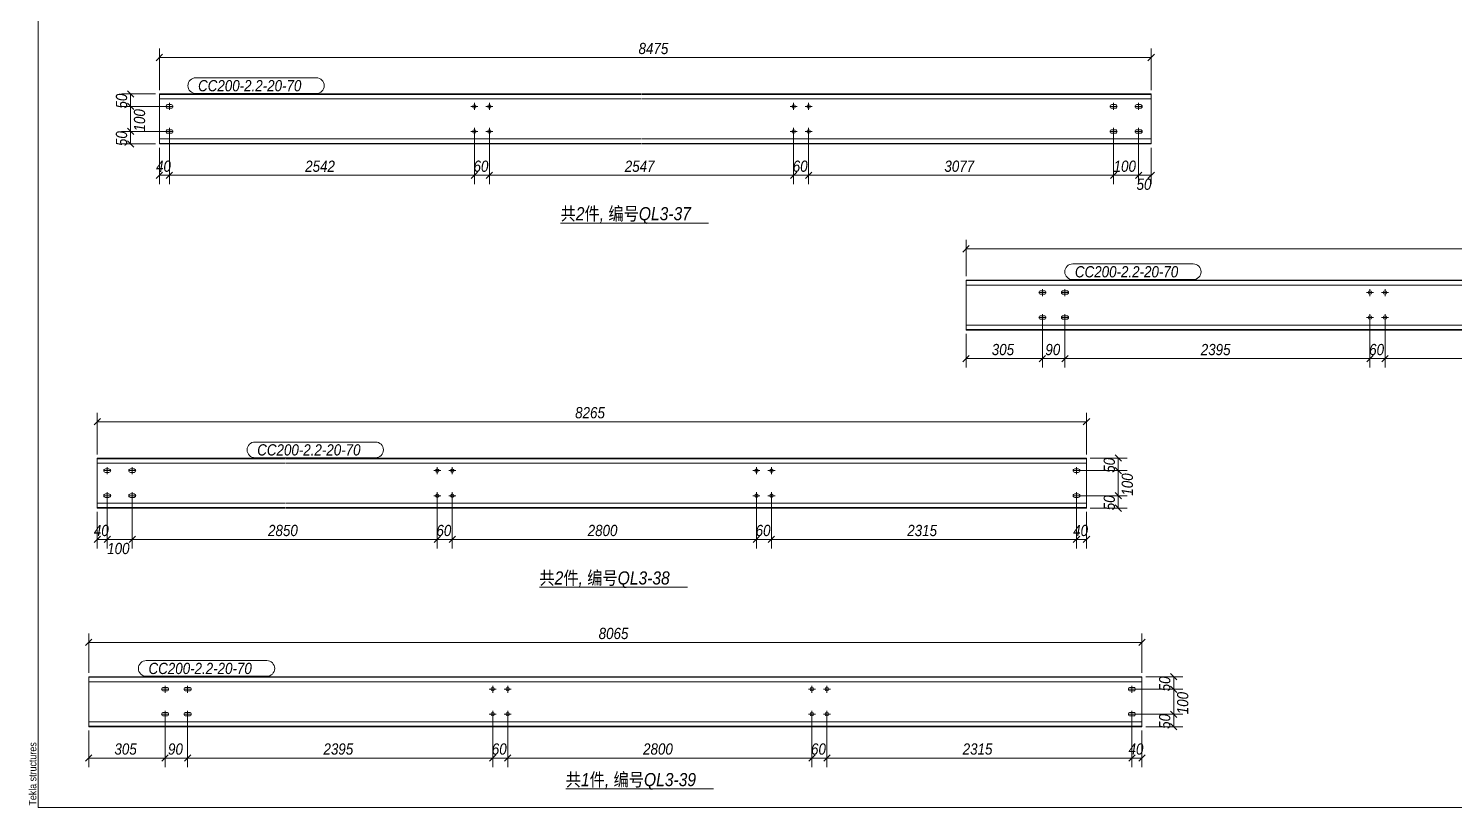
# Model space of a CAD drawing. Extents: x 857 to 4439, y -1249 to 4637.
# Drawn here: x 2654.2 to 3034.1, y 2701.1 to 2908.7 of the extents above; entities that cross this region are included whole.
import ezdxf

# ---------------------------------------------------------------- set-up
doc = ezdxf.new("R2010")
doc.units = 0
doc.header["$LTSCALE"] = 1000
doc.header["$MEASUREMENT"] = 0
doc.linetypes.add('XKITLINE00', pattern=[0])
doc.linetypes.add('XKITLINE02', pattern=[4, 2, -2])
for name, color, linetype, lineweight in [('Bolt', 7, 'Continuous', 0), ('DrawingSheet', 5, 'Continuous', 0), ('OtherObjectType', 1, 'Continuous', 0), ('Part', 2, 'Continuous', 0), ('PartMark', 3, 'Continuous', 0), ('Z-DIMENSIONS', 1, 'Continuous', 0)]:
    doc.layers.add(name, color=color, linetype=linetype, lineweight=lineweight)
doc.styles.add('Arial', font='arial.ttf')
doc.styles.add('Arial Italic', font='ariali.ttf')

# ---------------------------------------------------------------- blocks, each defined once
blk = doc.blocks.new('墙面檩条3D')
at = {"layer": 'Bolt', "color": 3, "linetype": 'XKITLINE00', "lineweight": 0}
for p, q in [((39.02, 191.97), (38.99, 191.79)), ((38.99, 191.79), (38.99, 191.79)), ((38.99, 191.79), (39.02, 191.61)), ((38.99, 191.79), (40.85, 191.79)), ((39.12, 192.12), (39.02, 191.97)), ((39.02, 191.61), (39.12, 191.46)), ((39.27, 192.22), (39.12, 192.12)), ((39.12, 191.46), (39.27, 191.36)), ((39.45, 192.26), (39.27, 192.22)), ((39.27, 191.36), (39.45, 191.32)), ((40.39, 192.26), (39.45, 192.26)), ((39.45, 191.32), (40.39, 191.32)), ((39.92, 190.86), (39.92, 192.72)), ((40.56, 192.22), (40.39, 192.26)), ((40.39, 191.32), (40.56, 191.36)), ((40.72, 192.12), (40.56, 192.22)), ((40.56, 191.36), (40.72, 191.46)), ((40.82, 191.97), (40.72, 192.12)), ((40.72, 191.46), (40.82, 191.61)), ((40.85, 191.79), (40.82, 191.97)), ((40.82, 191.61), (40.85, 191.79)), ((40.85, 191.79), (40.85, 191.79)), ((120.25, 191.79), (122.11, 191.79)), ((121.18, 190.86), (121.18, 192.72)), ((124.25, 191.79), (126.11, 191.79)), ((125.18, 190.86), (125.18, 192.72)), ((205.28, 191.79), (207.15, 191.79)), ((206.21, 190.86), (206.21, 192.72)), ((209.28, 191.79), (211.15, 191.79)), ((210.21, 190.86), (210.21, 192.72)), ((290.57, 191.97), (290.54, 191.79)), ((290.54, 191.79), (290.54, 191.79)), ((290.54, 191.79), (290.57, 191.61)), ((290.54, 191.79), (292.4, 191.79)), ((290.67, 192.12), (290.57, 191.97)), ((290.57, 191.61), (290.67, 191.46)), ((290.83, 192.22), (290.67, 192.12)), ((290.67, 191.46), (290.83, 191.36)), ((291, 192.26), (290.83, 192.22)), ((290.83, 191.36), (291, 191.32)), ((291.94, 192.26), (291, 192.26)), ((291, 191.32), (291.94, 191.32)), ((291.47, 190.86), (291.47, 192.72)), ((292.12, 192.22), (291.94, 192.26)), ((291.94, 191.32), (292.12, 191.36)), ((292.27, 192.12), (292.12, 192.22)), ((292.12, 191.36), (292.27, 191.46)), ((292.37, 191.97), (292.27, 192.12)), ((292.27, 191.46), (292.37, 191.61)), ((292.4, 191.79), (292.37, 191.97)), ((292.37, 191.61), (292.4, 191.79)), ((292.4, 191.79), (292.4, 191.79)), ((297.24, 191.97), (297.2, 191.79)), ((297.2, 191.79), (297.2, 191.79)), ((297.2, 191.79), (297.24, 191.61)), ((297.2, 191.79), (299.07, 191.79)), ((297.34, 192.12), (297.24, 191.97)), ((297.24, 191.61), (297.34, 191.46)), ((297.49, 192.22), (297.34, 192.12)), ((297.34, 191.46), (297.49, 191.36)), ((297.67, 192.26), (297.49, 192.22)), ((297.49, 191.36), (297.67, 191.32)), ((298.6, 192.26), (297.67, 192.26)), ((297.67, 191.32), (298.6, 191.32)), ((298.14, 190.86), (298.14, 192.72)), ((298.78, 192.22), (298.6, 192.26)), ((298.6, 191.32), (298.78, 191.36)), ((298.93, 192.12), (298.78, 192.22)), ((298.78, 191.36), (298.93, 191.46)), ((299.04, 191.97), (298.93, 192.12)), ((298.93, 191.46), (299.04, 191.61)), ((299.07, 191.79), (299.04, 191.97)), ((299.04, 191.61), (299.07, 191.79)), ((299.07, 191.79), (299.07, 191.79)), ((39.02, 185.3), (38.99, 185.12)), ((38.99, 185.12), (38.99, 185.12)), ((38.99, 185.12), (39.02, 184.95)), ((38.99, 185.12), (40.85, 185.12)), ((39.12, 185.45), (39.02, 185.3)), ((39.02, 184.95), (39.12, 184.79)), ((39.27, 185.56), (39.12, 185.45)), ((39.12, 184.79), (39.27, 184.69)), ((39.45, 185.59), (39.27, 185.56)), ((39.27, 184.69), (39.45, 184.66)), ((40.39, 185.59), (39.45, 185.59)), ((39.45, 184.66), (40.39, 184.66)), ((39.92, 184.19), (39.92, 186.06)), ((40.56, 185.56), (40.39, 185.59)), ((40.39, 184.66), (40.56, 184.69)), ((40.72, 185.45), (40.56, 185.56)), ((40.56, 184.69), (40.72, 184.79)), ((40.82, 185.3), (40.72, 185.45)), ((40.72, 184.79), (40.82, 184.95)), ((40.85, 185.12), (40.82, 185.3)), ((40.82, 184.95), (40.85, 185.12)), ((40.85, 185.12), (40.85, 185.12)), ((120.25, 185.12), (122.11, 185.12)), ((121.18, 184.19), (121.18, 186.06)), ((124.25, 185.12), (126.11, 185.12)), ((125.18, 184.19), (125.18, 186.06)), ((205.28, 185.12), (207.15, 185.12)), ((206.21, 184.19), (206.21, 186.06)), ((209.28, 185.12), (211.15, 185.12)), ((210.21, 184.19), (210.21, 186.06)), ((290.57, 185.3), (290.54, 185.12)), ((290.54, 185.12), (290.54, 185.12)), ((290.54, 185.12), (290.57, 184.95)), ((290.54, 185.12), (292.4, 185.12)), ((290.67, 185.45), (290.57, 185.3)), ((290.57, 184.95), (290.67, 184.79)), ((290.83, 185.56), (290.67, 185.45)), ((290.67, 184.79), (290.83, 184.69)), ((291, 185.59), (290.83, 185.56)), ((290.83, 184.69), (291, 184.66)), ((291.94, 185.59), (291, 185.59)), ((291, 184.66), (291.94, 184.66)), ((291.47, 184.19), (291.47, 186.06)), ((292.12, 185.56), (291.94, 185.59)), ((291.94, 184.66), (292.12, 184.69)), ((292.27, 185.45), (292.12, 185.56)), ((292.12, 184.69), (292.27, 184.79)), ((292.37, 185.3), (292.27, 185.45)), ((292.27, 184.79), (292.37, 184.95)), ((292.4, 185.12), (292.37, 185.3)), ((292.37, 184.95), (292.4, 185.12)), ((292.4, 185.12), (292.4, 185.12)), ((297.24, 185.3), (297.2, 185.12)), ((297.2, 185.12), (297.2, 185.12)), ((297.2, 185.12), (297.24, 184.95)), ((297.2, 185.12), (299.07, 185.12)), ((297.34, 185.45), (297.24, 185.3)), ((297.24, 184.95), (297.34, 184.79)), ((297.49, 185.56), (297.34, 185.45)), ((297.34, 184.79), (297.49, 184.69)), ((297.67, 185.59), (297.49, 185.56)), ((297.49, 184.69), (297.67, 184.66)), ((298.6, 185.59), (297.67, 185.59)), ((297.67, 184.66), (298.6, 184.66)), ((298.14, 184.19), (298.14, 186.06)), ((298.78, 185.56), (298.6, 185.59)), ((298.6, 184.66), (298.78, 184.69)), ((298.93, 185.45), (298.78, 185.56)), ((298.78, 184.69), (298.93, 184.79)), ((299.04, 185.3), (298.93, 185.45)), ((298.93, 184.79), (299.04, 184.95)), ((299.07, 185.12), (299.04, 185.3)), ((299.04, 184.95), (299.07, 185.12)), ((299.07, 185.12), (299.07, 185.12)), ((271.62, 142.39), (271.58, 142.21)), ((271.58, 142.21), (271.58, 142.21)), ((271.58, 142.21), (271.62, 142.03)), ((273.45, 142.21), (271.58, 142.21)), ((271.72, 142.54), (271.62, 142.39)), ((271.62, 142.03), (271.72, 141.88)), ((271.87, 142.64), (271.72, 142.54)), ((271.72, 141.88), (271.87, 141.78)), ((272.05, 142.67), (271.87, 142.64)), ((271.87, 141.78), (272.05, 141.74)), ((272.98, 142.67), (272.05, 142.67)), ((272.05, 141.74), (272.98, 141.74)), ((272.51, 143.14), (272.51, 141.27)), ((273.16, 142.64), (272.98, 142.67)), ((272.98, 141.74), (273.16, 141.78)), ((273.31, 142.54), (273.16, 142.64)), ((273.16, 141.78), (273.31, 141.88)), ((273.41, 142.39), (273.31, 142.54)), ((273.31, 141.88), (273.41, 142.03)), ((273.45, 142.21), (273.41, 142.39)), ((273.41, 142.03), (273.45, 142.21)), ((273.45, 142.21), (273.45, 142.21)), ((277.62, 142.39), (277.58, 142.21)), ((277.58, 142.21), (277.58, 142.21)), ((277.58, 142.21), (277.62, 142.03)), ((279.45, 142.21), (277.58, 142.21)), ((277.72, 142.54), (277.62, 142.39)), ((277.62, 142.03), (277.72, 141.88)), ((277.87, 142.64), (277.72, 142.54)), ((277.72, 141.88), (277.87, 141.78)), ((278.05, 142.67), (277.87, 142.64)), ((277.87, 141.78), (278.05, 141.74)), ((278.98, 142.67), (278.05, 142.67)), ((278.05, 141.74), (278.98, 141.74)), ((278.51, 143.14), (278.51, 141.27)), ((279.16, 142.64), (278.98, 142.67)), ((278.98, 141.74), (279.16, 141.78)), ((279.31, 142.54), (279.16, 142.64)), ((279.16, 141.78), (279.31, 141.88)), ((279.41, 142.39), (279.31, 142.54)), ((279.31, 141.88), (279.41, 142.03)), ((279.45, 142.21), (279.41, 142.39)), ((279.41, 142.03), (279.45, 142.21)), ((279.45, 142.21), (279.45, 142.21)), ((358.84, 142.21), (360.71, 142.21)), ((359.77, 141.27), (359.77, 143.14)), ((362.84, 142.21), (364.71, 142.21)), ((363.77, 141.27), (363.77, 143.14)), ((271.62, 135.72), (271.58, 135.54)), ((271.58, 135.54), (271.58, 135.54)), ((271.58, 135.54), (271.62, 135.36)), ((273.45, 135.54), (271.58, 135.54)), ((271.72, 135.87), (271.62, 135.72)), ((271.62, 135.36), (271.72, 135.21)), ((271.87, 135.97), (271.72, 135.87)), ((271.72, 135.21), (271.87, 135.11)), ((272.05, 136.01), (271.87, 135.97)), ((271.87, 135.11), (272.05, 135.07)), ((272.98, 136.01), (272.05, 136.01)), ((272.05, 135.07), (272.98, 135.07)), ((272.51, 136.47), (272.51, 134.61)), ((273.16, 135.97), (272.98, 136.01)), ((272.98, 135.07), (273.16, 135.11)), ((273.31, 135.87), (273.16, 135.97)), ((273.16, 135.11), (273.31, 135.21)), ((273.41, 135.72), (273.31, 135.87)), ((273.31, 135.21), (273.41, 135.36)), ((273.45, 135.54), (273.41, 135.72)), ((273.41, 135.36), (273.45, 135.54)), ((273.45, 135.54), (273.45, 135.54)), ((277.62, 135.72), (277.58, 135.54)), ((277.58, 135.54), (277.58, 135.54)), ((277.58, 135.54), (277.62, 135.36)), ((279.45, 135.54), (277.58, 135.54)), ((277.72, 135.87), (277.62, 135.72)), ((277.62, 135.36), (277.72, 135.21)), ((277.87, 135.97), (277.72, 135.87)), ((277.72, 135.21), (277.87, 135.11)), ((278.05, 136.01), (277.87, 135.97)), ((277.87, 135.11), (278.05, 135.07)), ((278.98, 136.01), (278.05, 136.01)), ((278.05, 135.07), (278.98, 135.07)), ((278.51, 136.47), (278.51, 134.61)), ((279.16, 135.97), (278.98, 136.01)), ((278.98, 135.07), (279.16, 135.11)), ((279.31, 135.87), (279.16, 135.97)), ((279.16, 135.11), (279.31, 135.21)), ((279.41, 135.72), (279.31, 135.87)), ((279.31, 135.21), (279.41, 135.36)), ((279.45, 135.54), (279.41, 135.72)), ((279.41, 135.36), (279.45, 135.54)), ((279.45, 135.54), (279.45, 135.54)), ((358.84, 135.54), (360.71, 135.54)), ((359.77, 134.61), (359.77, 136.47)), ((362.84, 135.54), (364.71, 135.54)), ((363.77, 134.61), (363.77, 136.47)), ((22.57, 95.08), (22.46, 94.93)), ((22.72, 95.18), (22.57, 95.08)), ((22.9, 95.21), (22.72, 95.18)), ((23.83, 95.21), (22.9, 95.21)), ((23.36, 93.81), (23.36, 95.68)), ((24.01, 95.18), (23.83, 95.21)), ((24.16, 95.08), (24.01, 95.18)), ((24.26, 94.93), (24.16, 95.08)), ((29.23, 95.08), (29.13, 94.93)), ((29.38, 95.18), (29.23, 95.08)), ((29.56, 95.21), (29.38, 95.18)), ((30.5, 95.21), (29.56, 95.21)), ((30.03, 93.81), (30.03, 95.68)), ((30.67, 95.18), (30.5, 95.21)), ((30.83, 95.08), (30.67, 95.18)), ((30.93, 94.93), (30.83, 95.08)), ((111.29, 93.81), (111.29, 95.68)), ((115.29, 93.81), (115.29, 95.68)), ((196.32, 93.81), (196.32, 95.68)), ((200.32, 93.81), (200.32, 95.68)), ((280.78, 95.08), (280.68, 94.93)), ((280.94, 95.18), (280.78, 95.08)), ((281.11, 95.21), (280.94, 95.18)), ((282.05, 95.21), (281.11, 95.21)), ((281.58, 93.81), (281.58, 95.68)), ((282.23, 95.18), (282.05, 95.21)), ((282.38, 95.08), (282.23, 95.18)), ((282.48, 94.93), (282.38, 95.08)), ((22.46, 94.93), (22.43, 94.75)), ((22.43, 94.75), (22.43, 94.75)), ((22.43, 94.75), (22.46, 94.57)), ((22.43, 94.75), (24.3, 94.75)), ((22.46, 94.57), (22.57, 94.42)), ((22.57, 94.42), (22.72, 94.32)), ((22.72, 94.32), (22.9, 94.28)), ((22.9, 94.28), (23.83, 94.28)), ((23.83, 94.28), (24.01, 94.32)), ((24.01, 94.32), (24.16, 94.42)), ((24.16, 94.42), (24.26, 94.57)), ((24.3, 94.75), (24.26, 94.93)), ((24.26, 94.57), (24.3, 94.75)), ((24.3, 94.75), (24.3, 94.75)), ((29.13, 94.93), (29.1, 94.75)), ((29.1, 94.75), (29.1, 94.75)), ((29.1, 94.75), (29.13, 94.57)), ((29.1, 94.75), (30.96, 94.75)), ((29.13, 94.57), (29.23, 94.42)), ((29.23, 94.42), (29.38, 94.32)), ((29.38, 94.32), (29.56, 94.28)), ((29.56, 94.28), (30.5, 94.28)), ((30.5, 94.28), (30.67, 94.32)), ((30.67, 94.32), (30.83, 94.42)), ((30.83, 94.42), (30.93, 94.57)), ((30.96, 94.75), (30.93, 94.93)), ((30.93, 94.57), (30.96, 94.75)), ((30.96, 94.75), (30.96, 94.75)), ((110.36, 94.75), (112.22, 94.75)), ((114.36, 94.75), (116.22, 94.75)), ((195.39, 94.75), (197.26, 94.75)), ((199.39, 94.75), (201.26, 94.75)), ((280.68, 94.93), (280.65, 94.75)), ((280.65, 94.75), (280.65, 94.75)), ((280.65, 94.75), (280.68, 94.57)), ((280.65, 94.75), (282.51, 94.75)), ((280.68, 94.57), (280.78, 94.42)), ((280.78, 94.42), (280.94, 94.32)), ((280.94, 94.32), (281.11, 94.28)), ((281.11, 94.28), (282.05, 94.28)), ((282.05, 94.28), (282.23, 94.32)), ((282.23, 94.32), (282.38, 94.42)), ((282.38, 94.42), (282.48, 94.57)), ((282.51, 94.75), (282.48, 94.93)), ((282.48, 94.57), (282.51, 94.75)), ((282.51, 94.75), (282.51, 94.75)), ((22.46, 88.26), (22.43, 88.08)), ((22.43, 88.08), (22.43, 88.08)), ((22.43, 88.08), (22.46, 87.9)), ((22.43, 88.08), (24.3, 88.08)), ((22.57, 88.41), (22.46, 88.26)), ((22.46, 87.9), (22.57, 87.75)), ((22.72, 88.51), (22.57, 88.41)), ((22.57, 87.75), (22.72, 87.65)), ((22.9, 88.55), (22.72, 88.51)), ((22.72, 87.65), (22.9, 87.61)), ((23.83, 88.55), (22.9, 88.55)), ((22.9, 87.61), (23.83, 87.61)), ((23.36, 87.15), (23.36, 89.01)), ((24.01, 88.51), (23.83, 88.55)), ((23.83, 87.61), (24.01, 87.65)), ((24.16, 88.41), (24.01, 88.51)), ((24.01, 87.65), (24.16, 87.75)), ((24.26, 88.26), (24.16, 88.41)), ((24.16, 87.75), (24.26, 87.9)), ((24.3, 88.08), (24.26, 88.26)), ((24.26, 87.9), (24.3, 88.08)), ((24.3, 88.08), (24.3, 88.08)), ((29.13, 88.26), (29.1, 88.08)), ((29.1, 88.08), (29.1, 88.08)), ((29.1, 88.08), (29.13, 87.9)), ((29.1, 88.08), (30.96, 88.08)), ((29.23, 88.41), (29.13, 88.26)), ((29.13, 87.9), (29.23, 87.75)), ((29.38, 88.51), (29.23, 88.41)), ((29.23, 87.75), (29.38, 87.65)), ((29.56, 88.55), (29.38, 88.51)), ((29.38, 87.65), (29.56, 87.61)), ((30.5, 88.55), (29.56, 88.55)), ((29.56, 87.61), (30.5, 87.61)), ((30.03, 87.15), (30.03, 89.01)), ((30.67, 88.51), (30.5, 88.55)), ((30.5, 87.61), (30.67, 87.65)), ((30.83, 88.41), (30.67, 88.51)), ((30.67, 87.65), (30.83, 87.75)), ((30.93, 88.26), (30.83, 88.41)), ((30.83, 87.75), (30.93, 87.9)), ((30.96, 88.08), (30.93, 88.26)), ((30.93, 87.9), (30.96, 88.08)), ((30.96, 88.08), (30.96, 88.08)), ((110.36, 88.08), (112.22, 88.08)), ((111.29, 87.15), (111.29, 89.01)), ((114.36, 88.08), (116.22, 88.08)), ((115.29, 87.15), (115.29, 89.01)), ((195.39, 88.08), (197.26, 88.08)), ((196.32, 87.15), (196.32, 89.01)), ((199.39, 88.08), (201.26, 88.08)), ((200.32, 87.15), (200.32, 89.01)), ((280.68, 88.26), (280.65, 88.08)), ((280.65, 88.08), (280.65, 88.08)), ((280.65, 88.08), (280.68, 87.9)), ((280.65, 88.08), (282.51, 88.08)), ((280.78, 88.41), (280.68, 88.26)), ((280.68, 87.9), (280.78, 87.75)), ((280.94, 88.51), (280.78, 88.41)), ((280.78, 87.75), (280.94, 87.65)), ((281.11, 88.55), (280.94, 88.51)), ((280.94, 87.65), (281.11, 87.61)), ((282.05, 88.55), (281.11, 88.55)), ((281.11, 87.61), (282.05, 87.61)), ((281.58, 87.15), (281.58, 89.01)), ((282.23, 88.51), (282.05, 88.55)), ((282.05, 87.61), (282.23, 87.65)), ((282.38, 88.41), (282.23, 88.51)), ((282.23, 87.65), (282.38, 87.75)), ((282.48, 88.26), (282.38, 88.41)), ((282.38, 87.75), (282.48, 87.9)), ((282.51, 88.08), (282.48, 88.26)), ((282.48, 87.9), (282.51, 88.08)), ((282.51, 88.08), (282.51, 88.08)), ((37.89, 36.69), (37.86, 36.51)), ((37.86, 36.51), (37.86, 36.51)), ((37.86, 36.51), (37.89, 36.33)), ((39.72, 36.51), (37.86, 36.51)), ((37.99, 36.84), (37.89, 36.69)), ((37.89, 36.33), (37.99, 36.18)), ((38.14, 36.94), (37.99, 36.84)), ((37.99, 36.18), (38.14, 36.08)), ((38.32, 36.98), (38.14, 36.94)), ((38.14, 36.08), (38.32, 36.05)), ((39.26, 36.98), (38.32, 36.98)), ((38.32, 36.05), (39.26, 36.05)), ((38.79, 37.45), (38.79, 35.58)), ((39.43, 36.94), (39.26, 36.98)), ((39.26, 36.05), (39.43, 36.08)), ((39.59, 36.84), (39.43, 36.94)), ((39.43, 36.08), (39.59, 36.18)), ((39.69, 36.69), (39.59, 36.84)), ((39.59, 36.18), (39.69, 36.33)), ((39.72, 36.51), (39.69, 36.69)), ((39.69, 36.33), (39.72, 36.51)), ((39.72, 36.51), (39.72, 36.51)), ((43.89, 36.69), (43.86, 36.51)), ((43.86, 36.51), (43.86, 36.51)), ((43.86, 36.51), (43.89, 36.33)), ((45.72, 36.51), (43.86, 36.51)), ((43.99, 36.84), (43.89, 36.69)), ((43.89, 36.33), (43.99, 36.18)), ((44.14, 36.94), (43.99, 36.84)), ((43.99, 36.18), (44.14, 36.08)), ((44.32, 36.98), (44.14, 36.94)), ((44.14, 36.08), (44.32, 36.05)), ((45.26, 36.98), (44.32, 36.98)), ((44.32, 36.05), (45.26, 36.05)), ((44.79, 37.45), (44.79, 35.58)), ((45.43, 36.94), (45.26, 36.98)), ((45.26, 36.05), (45.43, 36.08)), ((45.59, 36.84), (45.43, 36.94)), ((45.43, 36.08), (45.59, 36.18)), ((45.69, 36.69), (45.59, 36.84)), ((45.59, 36.18), (45.69, 36.33)), ((45.72, 36.51), (45.69, 36.69)), ((45.69, 36.33), (45.72, 36.51)), ((45.72, 36.51), (45.72, 36.51)), ((125.12, 36.51), (126.98, 36.51)), ((126.05, 35.58), (126.05, 37.45)), ((129.12, 36.51), (130.98, 36.51)), ((130.05, 35.58), (130.05, 37.45)), ((210.15, 36.51), (212.02, 36.51)), ((211.08, 35.58), (211.08, 37.45)), ((214.15, 36.51), (216.02, 36.51)), ((215.08, 35.58), (215.08, 37.45)), ((295.44, 36.69), (295.41, 36.51)), ((295.41, 36.51), (295.41, 36.51)), ((295.41, 36.51), (295.44, 36.33)), ((295.41, 36.51), (297.27, 36.51)), ((295.54, 36.84), (295.44, 36.69)), ((295.44, 36.33), (295.54, 36.18)), ((295.7, 36.94), (295.54, 36.84)), ((295.54, 36.18), (295.7, 36.08)), ((295.87, 36.98), (295.7, 36.94)), ((295.7, 36.08), (295.87, 36.05)), ((296.81, 36.98), (295.87, 36.98)), ((295.87, 36.05), (296.81, 36.05)), ((296.34, 35.58), (296.34, 37.45)), ((296.99, 36.94), (296.81, 36.98)), ((296.81, 36.05), (296.99, 36.08)), ((297.14, 36.84), (296.99, 36.94)), ((296.99, 36.08), (297.14, 36.18)), ((297.24, 36.69), (297.14, 36.84)), ((297.14, 36.18), (297.24, 36.33)), ((297.27, 36.51), (297.24, 36.69)), ((297.24, 36.33), (297.27, 36.51)), ((297.27, 36.51), (297.27, 36.51)), ((38.79, 30.78), (38.79, 28.91)), ((44.79, 30.78), (44.79, 28.91)), ((126.05, 28.91), (126.05, 30.78)), ((130.05, 28.91), (130.05, 30.78)), ((211.08, 28.91), (211.08, 30.78)), ((215.08, 28.91), (215.08, 30.78)), ((296.34, 28.91), (296.34, 30.78)), ((37.89, 30.02), (37.86, 29.85)), ((37.86, 29.85), (37.86, 29.85)), ((37.86, 29.85), (37.89, 29.67)), ((39.72, 29.85), (37.86, 29.85)), ((37.99, 30.18), (37.89, 30.02)), ((37.89, 29.67), (37.99, 29.52)), ((38.14, 30.28), (37.99, 30.18)), ((37.99, 29.52), (38.14, 29.41)), ((38.32, 30.31), (38.14, 30.28)), ((38.14, 29.41), (38.32, 29.38)), ((39.26, 30.31), (38.32, 30.31)), ((38.32, 29.38), (39.26, 29.38)), ((39.43, 30.28), (39.26, 30.31)), ((39.26, 29.38), (39.43, 29.41)), ((39.59, 30.18), (39.43, 30.28)), ((39.43, 29.41), (39.59, 29.52)), ((39.69, 30.02), (39.59, 30.18)), ((39.59, 29.52), (39.69, 29.67)), ((39.72, 29.85), (39.69, 30.02)), ((39.69, 29.67), (39.72, 29.85)), ((39.72, 29.85), (39.72, 29.85)), ((43.89, 30.02), (43.86, 29.85)), ((43.86, 29.85), (43.86, 29.85)), ((43.86, 29.85), (43.89, 29.67)), ((45.72, 29.85), (43.86, 29.85)), ((43.99, 30.18), (43.89, 30.02)), ((43.89, 29.67), (43.99, 29.52)), ((44.14, 30.28), (43.99, 30.18)), ((43.99, 29.52), (44.14, 29.41)), ((44.32, 30.31), (44.14, 30.28)), ((44.14, 29.41), (44.32, 29.38)), ((45.26, 30.31), (44.32, 30.31)), ((44.32, 29.38), (45.26, 29.38)), ((45.43, 30.28), (45.26, 30.31)), ((45.26, 29.38), (45.43, 29.41)), ((45.59, 30.18), (45.43, 30.28)), ((45.43, 29.41), (45.59, 29.52)), ((45.69, 30.02), (45.59, 30.18)), ((45.59, 29.52), (45.69, 29.67)), ((45.72, 29.85), (45.69, 30.02)), ((45.69, 29.67), (45.72, 29.85)), ((45.72, 29.85), (45.72, 29.85)), ((125.12, 29.85), (126.98, 29.85)), ((129.12, 29.85), (130.98, 29.85)), ((210.15, 29.85), (212.02, 29.85)), ((214.15, 29.85), (216.02, 29.85)), ((295.44, 30.02), (295.41, 29.85)), ((295.41, 29.85), (295.41, 29.85)), ((295.41, 29.85), (295.44, 29.67)), ((295.41, 29.85), (297.27, 29.85)), ((295.54, 30.18), (295.44, 30.02)), ((295.44, 29.67), (295.54, 29.52)), ((295.7, 30.28), (295.54, 30.18)), ((295.54, 29.52), (295.7, 29.41)), ((295.87, 30.31), (295.7, 30.28)), ((295.7, 29.41), (295.87, 29.38)), ((296.81, 30.31), (295.87, 30.31)), ((295.87, 29.38), (296.81, 29.38)), ((296.99, 30.28), (296.81, 30.31)), ((296.81, 29.38), (296.99, 29.41)), ((297.14, 30.18), (296.99, 30.28)), ((296.99, 29.41), (297.14, 29.52)), ((297.24, 30.02), (297.14, 30.18)), ((297.14, 29.52), (297.24, 29.67)), ((297.27, 29.85), (297.24, 30.02)), ((297.24, 29.67), (297.27, 29.85)), ((297.27, 29.85), (297.27, 29.85))]:
    blk.add_line(p, q, dxfattribs=at)
for centre in [(121.18, 191.79), (125.18, 191.79), (206.21, 191.79), (210.21, 191.79), (121.18, 185.12), (125.18, 185.12), (206.21, 185.12), (210.21, 185.12), (359.77, 142.21), (363.77, 142.21), (359.77, 135.54), (363.77, 135.54), (111.29, 94.75), (115.29, 94.75), (196.32, 94.75), (200.32, 94.75), (111.29, 88.08), (115.29, 88.08), (196.32, 88.08), (200.32, 88.08), (126.05, 36.51), (130.05, 36.51), (211.08, 36.51), (215.08, 36.51), (126.05, 29.85), (130.05, 29.85), (211.08, 29.85), (215.08, 29.85)]:
    blk.add_circle(centre, 0.467, dxfattribs=at)
at = {"layer": 'DrawingSheet', "color": 5, "linetype": 'XKITLINE00', "lineweight": 0}
for p, q in [((5, 415), (5, 5)), ((5, 5), (589, 5))]:
    blk.add_line(p, q, dxfattribs=at)
at = {"layer": 'OtherObjectType', "color": 1, "linetype": 'XKITLINE00', "lineweight": 0}
for p, q in [((144.14, 160.71), (183.56, 160.71)), ((138.5, 63.66), (177.92, 63.66)), ((145.51, 9.93), (184.92, 9.93))]:
    blk.add_line(p, q, dxfattribs=at)
at = {"layer": 'Part', "color": 2, "linetype": 'XKITLINE00', "lineweight": 0}
for p, q in [((37.25, 181.79), (37.25, 195.12)), ((80.61, 195.12), (37.25, 195.12)), ((80.61, 193.79), (37.25, 193.79)), ((165.65, 195.12), (80.71, 195.12)), ((165.65, 193.79), (80.71, 193.79)), ((250.68, 195.12), (165.75, 195.12)), ((250.68, 193.79), (165.75, 193.79)), ((301.47, 195.12), (250.78, 195.12)), ((301.47, 193.79), (250.78, 193.79)), ((301.47, 181.79), (301.47, 195.12)), ((80.61, 183.12), (37.25, 183.12)), ((165.65, 183.12), (80.71, 183.12)), ((250.68, 183.12), (165.75, 183.12)), ((301.47, 183.12), (250.78, 183.12)), ((80.61, 181.79), (37.25, 181.79)), ((165.65, 181.79), (80.71, 181.79)), ((250.68, 181.79), (165.75, 181.79)), ((301.47, 181.79), (250.78, 181.79)), ((252.18, 132.21), (252.18, 145.54)), ((319.21, 145.54), (252.18, 145.54)), ((404.24, 145.54), (319.31, 145.54)), ((319.21, 144.21), (252.18, 144.21)), ((404.24, 144.21), (319.31, 144.21)), ((319.21, 133.54), (252.18, 133.54)), ((404.24, 133.54), (319.31, 133.54)), ((319.21, 132.21), (252.18, 132.21)), ((404.24, 132.21), (319.31, 132.21)), ((20.7, 84.75), (20.7, 98.08)), ((70.72, 98.08), (20.7, 98.08)), ((70.72, 96.75), (20.7, 96.75)), ((155.76, 98.08), (70.82, 98.08)), ((155.76, 96.75), (70.82, 96.75)), ((240.79, 98.08), (155.86, 98.08)), ((240.79, 96.75), (155.86, 96.75)), ((284.25, 98.08), (240.89, 98.08)), ((284.25, 96.75), (240.89, 96.75)), ((284.25, 84.75), (284.25, 98.08)), ((70.72, 86.08), (20.7, 86.08)), ((70.72, 84.75), (20.7, 84.75)), ((155.76, 86.08), (70.82, 86.08)), ((155.76, 84.75), (70.82, 84.75)), ((240.79, 86.08), (155.86, 86.08)), ((240.79, 84.75), (155.86, 84.75)), ((284.25, 86.08), (240.89, 86.08)), ((284.25, 84.75), (240.89, 84.75)), ((18.46, 26.51), (18.46, 39.85)), ((85.48, 39.85), (18.46, 39.85)), ((85.48, 38.51), (18.46, 38.51)), ((170.52, 39.85), (85.58, 39.85)), ((170.52, 38.51), (85.58, 38.51)), ((255.55, 39.85), (170.62, 39.85)), ((255.55, 38.51), (170.62, 38.51)), ((299.01, 39.85), (255.65, 39.85)), ((299.01, 38.51), (255.65, 38.51)), ((299.01, 26.51), (299.01, 39.85)), ((85.48, 27.85), (18.46, 27.85)), ((170.52, 27.85), (85.58, 27.85)), ((255.55, 27.85), (170.62, 27.85)), ((299.01, 27.85), (255.65, 27.85)), ((85.48, 26.51), (18.46, 26.51)), ((170.52, 26.51), (85.58, 26.51)), ((255.55, 26.51), (170.62, 26.51)), ((299.01, 26.51), (255.65, 26.51))]:
    blk.add_line(p, q, dxfattribs=at)
at = {"layer": 'Part', "color": 7, "linetype": 'XKITLINE02', "lineweight": 0}
for p, q in [((80.61, 194.98), (37.25, 194.98)), ((165.65, 194.98), (80.71, 194.98)), ((250.68, 194.98), (165.75, 194.98)), ((301.47, 194.98), (250.78, 194.98)), ((80.61, 181.94), (37.25, 181.94)), ((165.65, 181.94), (80.71, 181.94)), ((250.68, 181.94), (165.75, 181.94)), ((301.47, 181.94), (250.78, 181.94)), ((319.21, 145.39), (252.18, 145.39)), ((404.24, 145.39), (319.31, 145.39)), ((319.21, 132.35), (252.18, 132.35)), ((404.24, 132.35), (319.31, 132.35)), ((70.72, 97.93), (20.7, 97.93)), ((155.76, 97.93), (70.82, 97.93)), ((240.79, 97.93), (155.86, 97.93)), ((284.25, 97.93), (240.89, 97.93)), ((70.72, 84.89), (20.7, 84.89)), ((155.76, 84.89), (70.82, 84.89)), ((240.79, 84.89), (155.86, 84.89)), ((284.25, 84.89), (240.89, 84.89)), ((85.48, 39.7), (18.46, 39.7)), ((170.52, 39.7), (85.58, 39.7)), ((255.55, 39.7), (170.62, 39.7)), ((299.01, 39.7), (255.65, 39.7)), ((85.48, 26.66), (18.46, 26.66)), ((170.52, 26.66), (85.58, 26.66)), ((255.55, 26.66), (170.62, 26.66)), ((299.01, 26.66), (255.65, 26.66))]:
    blk.add_line(p, q, dxfattribs=at)
at = {"layer": 'PartMark', "color": 1, "linetype": 'XKITLINE00', "lineweight": 0}
for p, q in [((46.96, 199.42), (79.07, 199.42)), ((46.96, 195.22), (79.07, 195.22)), ((280.56, 149.84), (312.67, 149.84)), ((280.56, 145.64), (312.67, 145.64)), ((62.72, 102.38), (94.83, 102.38)), ((62.72, 98.18), (94.83, 98.18)), ((33.76, 44.15), (65.87, 44.15)), ((33.76, 39.95), (65.87, 39.95))]:
    blk.add_line(p, q, dxfattribs=at)
for centre, start, end in [((46.96, 197.32), 90, 270), ((79.07, 197.32), 270, 90), ((280.56, 147.74), 90, 270), ((312.67, 147.74), 270, 90), ((62.72, 100.28), 90, 270), ((94.83, 100.28), 270, 90), ((33.76, 42.05), 90, 270), ((65.87, 42.05), 270, 90)]:
    blk.add_arc(centre, 2.1, start, end, dxfattribs=at)
at = {"layer": 'Z-DIMENSIONS', "color": 4, "linetype": 'XKITLINE00', "lineweight": 0}
for p, q in [((38.1, 205.68), (36.4, 203.98)), ((37.25, 196.12), (37.25, 207.23)), ((302.32, 205.68), (300.62, 203.98)), ((301.47, 196.12), (301.47, 207.23)), ((37.25, 204.83), (301.47, 204.83)), ((36.25, 195.12), (27.16, 195.12)), ((28.72, 195.97), (30.41, 194.28)), ((29.56, 191.79), (29.56, 195.12)), ((38.92, 191.79), (27.16, 191.79)), ((38.92, 191.79), (27.16, 191.79)), ((28.72, 192.64), (30.41, 190.94)), ((28.72, 192.64), (30.41, 190.94)), ((29.56, 185.12), (29.56, 191.79)), ((38.92, 185.12), (27.16, 185.12)), ((38.92, 185.12), (27.16, 185.12)), ((28.72, 185.97), (30.41, 184.28)), ((28.72, 185.97), (30.41, 184.28)), ((28.72, 182.64), (30.41, 180.94)), ((29.56, 181.79), (29.56, 185.12)), ((39.92, 184.12), (39.92, 171.06)), ((39.92, 184.12), (39.92, 171.06)), ((121.18, 184.12), (121.18, 171.06)), ((121.18, 184.12), (121.18, 171.06)), ((125.18, 184.12), (125.18, 171.06)), ((125.18, 184.12), (125.18, 171.06)), ((206.21, 184.12), (206.21, 171.06)), ((206.21, 184.12), (206.21, 171.06)), ((210.21, 184.12), (210.21, 171.06)), ((210.21, 184.12), (210.21, 171.06)), ((291.47, 184.12), (291.47, 171.06)), ((291.47, 184.12), (291.47, 171.06)), ((298.14, 184.12), (298.14, 171.06)), ((298.14, 184.12), (298.14, 171.06)), ((36.25, 181.79), (27.16, 181.79)), ((37.25, 180.79), (37.25, 171.06)), ((301.47, 180.79), (301.47, 171.06)), ((38.1, 174.31), (36.4, 172.61)), ((37.25, 173.46), (39.92, 173.46)), ((40.77, 174.31), (39.07, 172.61)), ((40.77, 174.31), (39.07, 172.61)), ((39.92, 173.46), (121.18, 173.46)), ((122.03, 174.31), (120.33, 172.61)), ((122.03, 174.31), (120.33, 172.61)), ((121.18, 173.46), (125.18, 173.46)), ((126.03, 174.31), (124.33, 172.61)), ((126.03, 174.31), (124.33, 172.61)), ((125.18, 173.46), (206.21, 173.46)), ((207.06, 174.31), (205.36, 172.61)), ((207.06, 174.31), (205.36, 172.61)), ((206.21, 173.46), (210.21, 173.46)), ((211.06, 174.31), (209.36, 172.61)), ((211.06, 174.31), (209.36, 172.61)), ((210.21, 173.46), (291.47, 173.46)), ((292.32, 174.31), (290.62, 172.61)), ((292.32, 174.31), (290.62, 172.61)), ((291.47, 173.46), (298.14, 173.46)), ((298.99, 174.31), (297.29, 172.61)), ((298.99, 174.31), (297.29, 172.61)), ((298.14, 173.46), (301.47, 173.46)), ((302.32, 174.31), (300.62, 172.61)), ((252.18, 146.54), (252.18, 156.25)), ((253.03, 154.7), (251.33, 153)), ((252.18, 153.85), (573.33, 153.85)), ((272.51, 134.54), (272.51, 122.21)), ((272.51, 134.54), (272.51, 122.21)), ((278.51, 134.54), (278.51, 122.21)), ((278.51, 134.54), (278.51, 122.21)), ((359.77, 134.54), (359.77, 122.21)), ((359.77, 134.54), (359.77, 122.21)), ((363.77, 134.54), (363.77, 122.21)), ((363.77, 134.54), (363.77, 122.21)), ((252.18, 131.21), (252.18, 122.21)), ((253.03, 125.46), (251.33, 123.76)), ((273.36, 125.46), (271.67, 123.76)), ((273.36, 125.46), (271.67, 123.76)), ((279.36, 125.46), (277.67, 123.76)), ((279.36, 125.46), (277.67, 123.76)), ((360.62, 125.46), (358.92, 123.76)), ((360.62, 125.46), (358.92, 123.76)), ((364.62, 125.46), (362.92, 123.76)), ((364.62, 125.46), (362.92, 123.76)), ((252.18, 124.61), (272.51, 124.61)), ((272.51, 124.61), (278.51, 124.61)), ((278.51, 124.61), (359.77, 124.61)), ((359.77, 124.61), (363.77, 124.61)), ((363.77, 124.61), (444.81, 124.61)), ((20.7, 99.08), (20.7, 110.19)), ((284.25, 99.08), (284.25, 110.19)), ((21.54, 108.63), (19.85, 106.94)), ((20.7, 107.79), (284.25, 107.79)), ((285.1, 108.63), (283.4, 106.94)), ((291.87, 98.93), (293.56, 97.23)), ((285.25, 98.08), (295.11, 98.08)), ((291.87, 95.6), (293.56, 93.9)), ((291.87, 95.6), (293.56, 93.9)), ((292.71, 94.75), (292.71, 98.08)), ((282.58, 94.75), (295.11, 94.75)), ((282.58, 94.75), (295.11, 94.75)), ((292.71, 88.08), (292.71, 94.75)), ((282.58, 88.08), (295.11, 88.08)), ((282.58, 88.08), (295.11, 88.08)), ((291.87, 88.93), (293.56, 87.23)), ((291.87, 88.93), (293.56, 87.23)), ((292.71, 84.75), (292.71, 88.08)), ((20.7, 83.75), (20.7, 74.01)), ((23.36, 87.08), (23.36, 74.01)), ((23.36, 87.08), (23.36, 74.01)), ((30.03, 87.08), (30.03, 74.01)), ((30.03, 87.08), (30.03, 74.01)), ((111.29, 87.08), (111.29, 74.01)), ((111.29, 87.08), (111.29, 74.01)), ((115.29, 87.08), (115.29, 74.01)), ((115.29, 87.08), (115.29, 74.01)), ((196.32, 87.08), (196.32, 74.01)), ((196.32, 87.08), (196.32, 74.01)), ((200.32, 87.08), (200.32, 74.01)), ((200.32, 87.08), (200.32, 74.01)), ((281.58, 87.08), (281.58, 74.01)), ((281.58, 87.08), (281.58, 74.01)), ((284.25, 83.75), (284.25, 74.01)), ((285.25, 84.75), (295.11, 84.75)), ((291.87, 85.6), (293.56, 83.9)), ((21.54, 77.26), (19.85, 75.57)), ((20.7, 76.41), (23.36, 76.41)), ((24.21, 77.26), (22.51, 75.57)), ((24.21, 77.26), (22.51, 75.57)), ((23.36, 76.41), (30.03, 76.41)), ((30.88, 77.26), (29.18, 75.57)), ((30.88, 77.26), (29.18, 75.57)), ((30.03, 76.41), (111.29, 76.41)), ((112.14, 77.26), (110.44, 75.57)), ((112.14, 77.26), (110.44, 75.57)), ((111.29, 76.41), (115.29, 76.41)), ((116.14, 77.26), (114.44, 75.57)), ((116.14, 77.26), (114.44, 75.57)), ((115.29, 76.41), (196.32, 76.41)), ((197.17, 77.26), (195.47, 75.57)), ((197.17, 77.26), (195.47, 75.57)), ((196.32, 76.41), (200.32, 76.41)), ((201.17, 77.26), (199.47, 75.57)), ((201.17, 77.26), (199.47, 75.57)), ((200.32, 76.41), (281.58, 76.41)), ((282.43, 77.26), (280.73, 75.57)), ((282.43, 77.26), (280.73, 75.57)), ((281.58, 76.41), (284.25, 76.41)), ((285.1, 77.26), (283.4, 75.57)), ((19.3, 49.82), (17.61, 48.12)), ((18.46, 40.85), (18.46, 51.37)), ((299.86, 49.82), (298.16, 48.12)), ((299.01, 40.85), (299.01, 51.37)), ((18.46, 48.97), (299.01, 48.97)), ((300.01, 39.85), (309.87, 39.85)), ((306.63, 40.69), (308.32, 39)), ((307.47, 36.51), (307.47, 39.85)), ((297.34, 36.51), (309.87, 36.51)), ((297.34, 36.51), (309.87, 36.51)), ((306.63, 37.36), (308.32, 35.66)), ((306.63, 37.36), (308.32, 35.66)), ((307.47, 29.85), (307.47, 36.51)), ((306.63, 30.69), (308.32, 29)), ((306.63, 30.69), (308.32, 29)), ((38.79, 28.85), (38.79, 15.78)), ((38.79, 28.85), (38.79, 15.78)), ((44.79, 28.85), (44.79, 15.78)), ((44.79, 28.85), (44.79, 15.78)), ((126.05, 28.85), (126.05, 15.78)), ((126.05, 28.85), (126.05, 15.78)), ((130.05, 28.85), (130.05, 15.78)), ((130.05, 28.85), (130.05, 15.78)), ((211.08, 28.85), (211.08, 15.78)), ((211.08, 28.85), (211.08, 15.78)), ((215.08, 28.85), (215.08, 15.78)), ((215.08, 28.85), (215.08, 15.78)), ((296.34, 28.85), (296.34, 15.78)), ((296.34, 28.85), (296.34, 15.78)), ((297.34, 29.85), (309.87, 29.85)), ((297.34, 29.85), (309.87, 29.85)), ((306.63, 27.36), (308.32, 25.66)), ((307.47, 26.51), (307.47, 29.85)), ((18.46, 25.51), (18.46, 15.78)), ((299.01, 25.51), (299.01, 15.78)), ((300.01, 26.51), (309.87, 26.51)), ((19.3, 19.03), (17.61, 17.33)), ((39.64, 19.03), (37.94, 17.33)), ((39.64, 19.03), (37.94, 17.33)), ((45.64, 19.03), (43.94, 17.33)), ((45.64, 19.03), (43.94, 17.33)), ((126.9, 19.03), (125.2, 17.33)), ((126.9, 19.03), (125.2, 17.33)), ((130.9, 19.03), (129.2, 17.33)), ((130.9, 19.03), (129.2, 17.33)), ((211.93, 19.03), (210.23, 17.33)), ((211.93, 19.03), (210.23, 17.33)), ((215.93, 19.03), (214.23, 17.33)), ((215.93, 19.03), (214.23, 17.33)), ((297.19, 19.03), (295.49, 17.33)), ((297.19, 19.03), (295.49, 17.33)), ((299.86, 19.03), (298.16, 17.33)), ((18.46, 18.18), (38.79, 18.18)), ((38.79, 18.18), (44.79, 18.18)), ((44.79, 18.18), (126.05, 18.18)), ((126.05, 18.18), (130.05, 18.18)), ((130.05, 18.18), (211.08, 18.18)), ((211.08, 18.18), (215.08, 18.18)), ((215.08, 18.18), (296.34, 18.18)), ((296.34, 18.18), (299.01, 18.18))]:
    blk.add_line(p, q, dxfattribs=at)
at = {"layer": 'Z-DIMENSIONS', "color": 3}
for p in [(37.25, 204.83), (301.47, 204.83), (29.56, 195.12), (29.56, 191.79), (29.56, 191.79), (29.56, 185.12), (29.56, 185.12), (29.56, 181.79), (37.25, 173.46), (39.92, 173.46), (39.92, 173.46), (121.18, 173.46), (121.18, 173.46), (125.18, 173.46), (125.18, 173.46), (206.21, 173.46), (206.21, 173.46), (210.21, 173.46), (210.21, 173.46), (291.47, 173.46), (291.47, 173.46), (298.14, 173.46), (298.14, 173.46), (301.47, 173.46), (252.18, 153.85), (252.18, 124.61), (272.51, 124.61), (272.51, 124.61), (278.51, 124.61), (278.51, 124.61), (359.77, 124.61), (359.77, 124.61), (363.77, 124.61), (363.77, 124.61), (20.7, 107.79), (284.25, 107.79), (292.71, 98.08), (292.71, 94.75), (292.71, 94.75), (292.71, 88.08), (292.71, 88.08), (292.71, 84.75), (20.7, 76.41), (23.36, 76.41), (23.36, 76.41), (30.03, 76.41), (30.03, 76.41), (111.29, 76.41), (111.29, 76.41), (115.29, 76.41), (115.29, 76.41), (196.32, 76.41), (196.32, 76.41), (200.32, 76.41), (200.32, 76.41), (281.58, 76.41), (281.58, 76.41), (284.25, 76.41), (18.46, 48.97), (299.01, 48.97), (307.47, 39.85), (307.47, 36.51), (307.47, 36.51), (307.47, 29.85), (307.47, 29.85), (307.47, 26.51), (18.46, 18.18), (38.79, 18.18), (38.79, 18.18), (44.79, 18.18), (44.79, 18.18), (126.05, 18.18), (126.05, 18.18), (130.05, 18.18), (130.05, 18.18), (211.08, 18.18), (211.08, 18.18), (215.08, 18.18), (215.08, 18.18), (296.34, 18.18), (296.34, 18.18), (299.01, 18.18)]:
    blk.add_point(p, dxfattribs=at)
at = {"layer": 'DrawingSheet', "color": 5, "style": 'Arial', "width": 0.85}
blk.add_text('Tekla structures', height=2, rotation=90, dxfattribs=at).set_placement((4.5, 5.5))
at = {"layer": 'OtherObjectType', "color": 1, "style": 'Arial Italic', "width": 0.85}
for s, p in [('共2件, 编号QL3-37', (144.14, 161.46)), ('共2件, 编号QL3-38', (138.5, 64.41)), ('共1件, 编号QL3-39', (145.51, 10.68))]:
    blk.add_text(s, height=3.5, dxfattribs=at).set_placement(p)
at = {"layer": 'PartMark', "color": 7, "style": 'Arial Italic', "width": 0.85}
for p in [(47.56, 195.82), (281.16, 146.24), (63.32, 98.78), (34.36, 40.55)]:
    blk.add_text('CC200-2.2-20-70', height=3, dxfattribs=at).set_placement(p)
at = {"layer": 'Z-DIMENSIONS', "color": 3, "style": 'Arial Italic', "width": 0.85}
for s, p in [('8475', (164.91, 205.73)), ('40', (36.36, 174.36)), ('2542', (76.1, 174.36)), ('60', (120.95, 174.36)), ('2547', (161.24, 174.36)), ('60', (205.99, 174.36)), ('3077', (246.39, 174.36)), ('100', (291.47, 174.36)), ('50', (297.58, 169.56)), ('305', (259.01, 125.51)), ('90', (273.29, 125.51)), ('2395', (314.69, 125.51)), ('60', (359.55, 125.51)), ('8265', (148.02, 108.69)), ('40', (19.8, 77.31)), ('2850', (66.21, 77.31)), ('60', (111.06, 77.31)), ('2800', (151.36, 77.31)), ('60', (196.1, 77.31)), ('2315', (236.5, 77.31)), ('40', (280.69, 77.31)), ('100', (23.36, 72.51)), ('8065', (154.28, 49.87)), ('305', (25.28, 19.08)), ('90', (39.56, 19.08)), ('2395', (80.97, 19.08)), ('60', (125.82, 19.08)), ('2800', (166.12, 19.08)), ('60', (210.86, 19.08)), ('2315', (251.26, 19.08)), ('40', (295.45, 19.08))]:
    blk.add_text(s, height=3, dxfattribs=at).set_placement(p)
for s, p in [('50', (28.66, 191.23)), ('100', (33.46, 185.12)), ('50', (28.66, 181.23)), ('50', (291.81, 94.19)), ('100', (296.61, 88.08)), ('50', (291.81, 84.19)), ('50', (306.57, 35.95)), ('100', (311.37, 29.84)), ('50', (306.57, 25.95))]:
    blk.add_text(s, height=3, rotation=90.0002, dxfattribs=at).set_placement(p)

msp = doc.modelspace()

# ---------------------------------------------------------------- block references
msp.add_blockref('墙面檩条3D', (2651.82, 2696.13))

doc.saveas('drawing.dxf')
